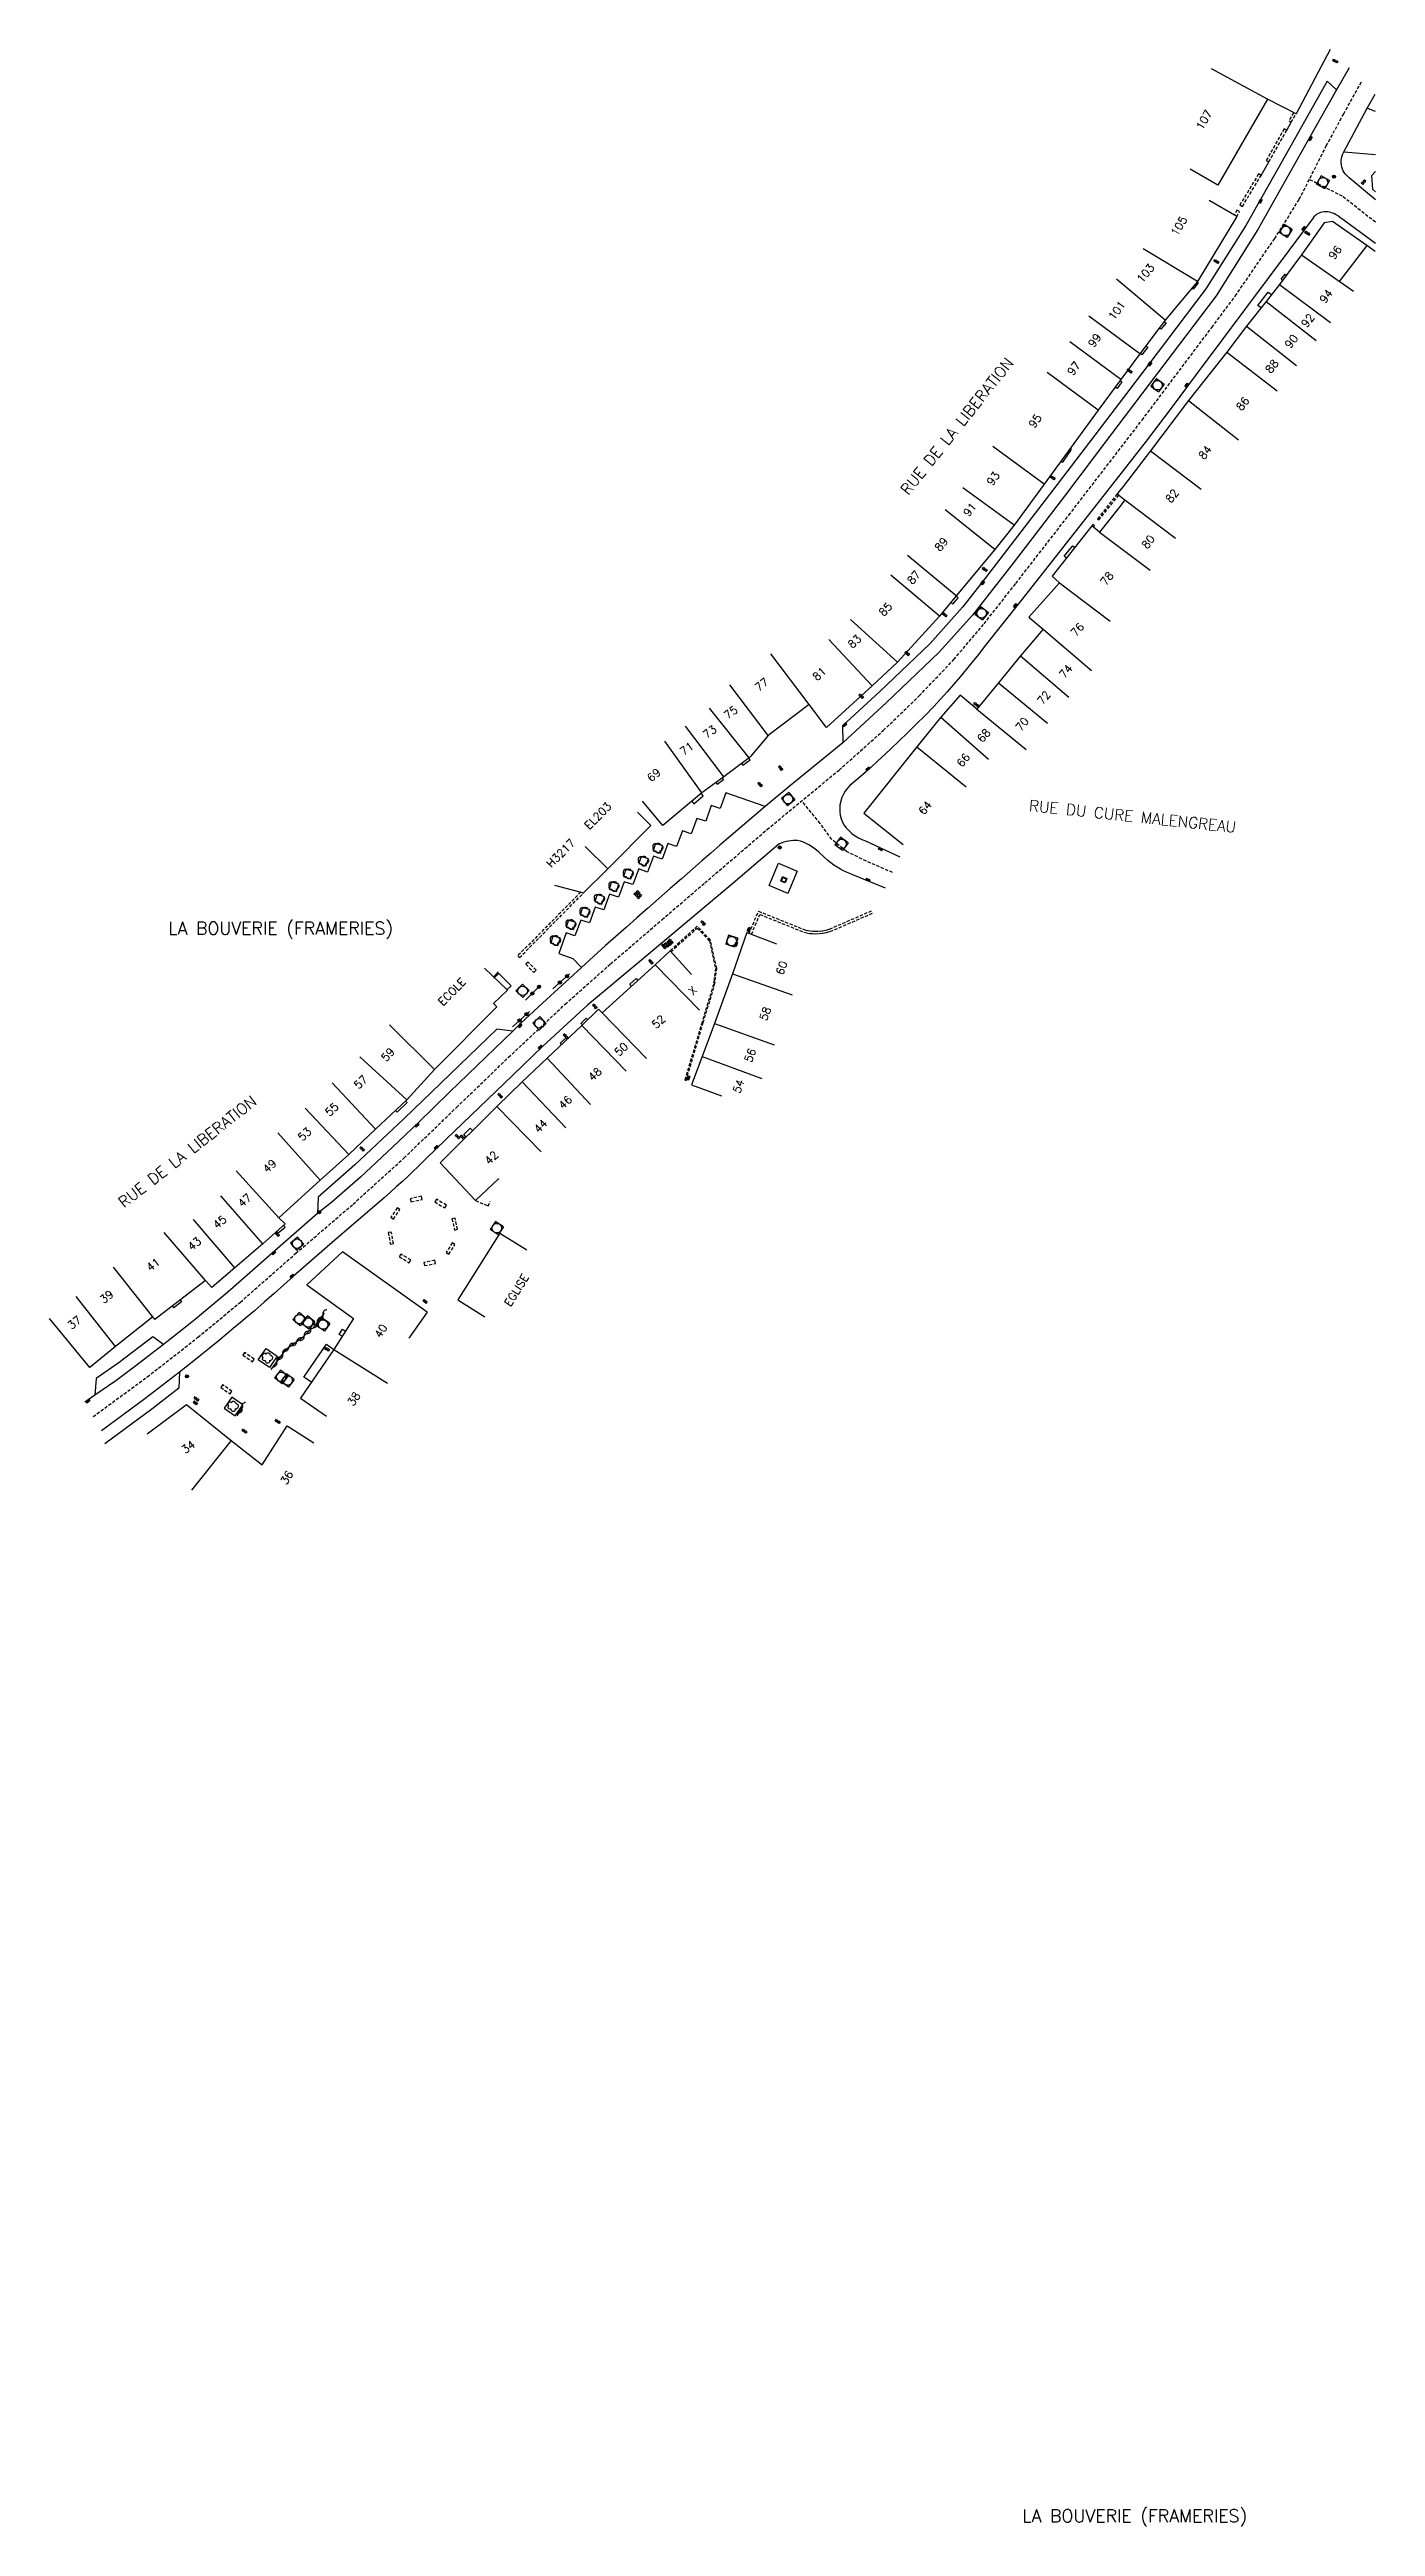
# Model space of a CAD drawing. Header units: millimetres. Extents: x 114515 to 115000, y 121511 to 121901.
# Drawn here: x 114791.2 to 115000, y 121511.2 to 121901.3 of the extents above; entities that cross this region are included whole.
import ezdxf
from ezdxf.enums import TextEntityAlignment as Align

# ---------------------------------------------------------------- set-up
doc = ezdxf.new("R2010")
doc.units = ezdxf.units.MM
doc.linetypes.add('DASHED', pattern=[0.75, 0.5, -0.25])
doc.layers.get('0').update_dxf_attribs({"linetype": 'CONTINUOUS'})
for name, color, linetype in [('W0001', 6, 'DASHED'), ('W0006', 2, 'CONTINUOUS'), ('W0008', 7, 'CONTINUOUS'), ('W0014', 7, 'CONTINUOUS'), ('W0100', 7, 'CONTINUOUS'), ('W0105', 7, 'CONTINUOUS'), ('W0112', 1, 'DASHED'), ('W0131', 7, 'CONTINUOUS'), ('W0150', 7, 'CONTINUOUS'), ('W0300', 7, 'CONTINUOUS'), ('W0310', 3, 'CONTINUOUS'), ('W0322', 7, 'CONTINUOUS'), ('W0400', 7, 'CONTINUOUS'), ('W0420', 7, 'CONTINUOUS'), ('W0425', 7, 'CONTINUOUS'), ('W0439', 7, 'CONTINUOUS'), ('W0856', 7, 'CONTINUOUS'), ('W0980', 7, 'CONTINUOUS'), ('W0989', 7, 'CONTINUOUS'), ('W0991', 7, 'CONTINUOUS'), ('W1102', 7, 'CONTINUOUS')]:
    doc.layers.add(name, color=color, linetype=linetype)
doc.styles.get("Standard").update_dxf_attribs({"font": 'romans.shx', "width": 0.85})

# ---------------------------------------------------------------- blocks, each defined once
blk = doc.blocks.new('T425')
for p, q in [((-0.15, 0.6), (0.15, 0.6)), ((-0.15, 0.6), (-0.15, 0.3)), ((-0.15, 0.3), (0.15, 0.3)), ((-0.15, 0.15), (0.15, 0.15)), ((-0.15, -0.15), (-0.15, 0.15)), ((0, 0.45), (0.15, 0.45)), ((0.15, 0.45), (0.15, 0.3)), ((0.15, 0.15), (0.15, -0.15)), ((0.15, -0.15), (-0.15, -0.15))]:
    blk.add_line(p, q)
blk.add_ellipse((0, 0), major_axis=(-0.106, 0.106), ratio=1, start_param=3.926991, end_param=10.210176)
blk = doc.blocks.new('T400')
for p, q in [((-0.15, 0.3), (0.15, 0.3)), ((-0.15, -0.25), (-0.15, 0.3)), ((-0.15, 0.15), (0.15, 0.15)), ((-0.15, 0), (0.15, 0)), ((0.15, 0.3), (0.15, -0.25)), ((-0.15, -0.15), (0.15, -0.15)), ((-0.15, -0.25), (-0.15, -0.3)), ((-0.15, -0.3), (0.15, -0.3)), ((0.15, -0.3), (0.15, -0.25))]:
    blk.add_line(p, q)
blk = doc.blocks.new('T420')
for p, q in [((0.75, 0.75), (-0.75, 0.75)), ((-0.75, 0.75), (-0.75, -0.75)), ((0.75, 0.75), (0.75, -0.75)), ((0.75, -0.75), (-0.75, -0.75))]:
    blk.add_line(p, q)
blk.add_ellipse((0, 0), major_axis=(-0.53, 0.53), ratio=1, start_param=3.926991, end_param=10.210176)
blk = doc.blocks.new('T150')
for p, q in [((-0.375, 0.375), (0.375, 0.375)), ((-0.375, -0.375), (-0.375, 0.375)), ((-0.28125, 0.28125), (0.28125, 0.28125)), ((-0.28125, -0.28125), (-0.28125, 0.28125)), ((0.28125, 0.28125), (0.28125, -0.28125)), ((0.375, 0.375), (0.375, -0.375)), ((0.375, -0.375), (-0.375, -0.375)), ((0.28125, -0.28125), (-0.28125, -0.28125))]:
    blk.add_line(p, q)
blk = doc.blocks.new('T300')
for p, q in [((-0.8, 0.51), (-0.86, 0.34)), ((-0.86, 0.34), (-0.86, 0.17)), ((-0.86, 0.17), (-0.74, 0.06)), ((-0.69, 0.63), (-0.8, 0.51)), ((-0.8, -0.06), (-0.74, 0.06)), ((-0.74, 0.06), (-0.69, 0.11)), ((-0.57, 0.69), (-0.69, 0.63)), ((-0.46, 0.69), (-0.57, 0.69)), ((-0.29, 0.63), (-0.46, 0.69)), ((-0.29, 0.63), (-0.17, 0.74)), ((-0.23, 0.57), (-0.29, 0.63)), ((-0.17, 0.74), (-0.06, 0.8)), ((-0.06, 0.8), (0.06, 0.8)), ((0.06, 0.8), (0.23, 0.74)), ((0.23, 0.74), (0.34, 0.63)), ((0.34, 0.63), (0.4, 0.51)), ((0.46, 0.46), (0.34, 0.46)), ((0.4, 0.51), (0.4, 0.46)), ((0.57, 0.4), (0.46, 0.46)), ((0.57, 0.4), (0.69, 0.29)), ((0.69, 0.29), (0.74, 0.17)), ((0.74, 0.06), (0.69, -0.17)), ((0.74, 0.17), (0.74, 0.06)), ((-0.8, -0.17), (-0.8, -0.06)), ((-0.8, -0.23), (-0.8, -0.17)), ((-0.74, -0.34), (-0.8, -0.23)), ((-0.69, -0.4), (-0.74, -0.34)), ((-0.51, -0.46), (-0.69, -0.4)), ((-0.4, -0.46), (-0.51, -0.46)), ((-0.4, -0.46), (-0.34, -0.46)), ((-0.34, -0.46), (-0.34, -0.4)), ((-0.34, -0.51), (-0.34, -0.46)), ((-0.29, -0.63), (-0.34, -0.51)), ((-0.17, -0.74), (-0.29, -0.63)), ((-0.06, -0.8), (-0.17, -0.74)), ((0.06, -0.8), (-0.06, -0.8)), ((0.17, -0.74), (0.06, -0.8)), ((0.23, -0.69), (0.17, -0.74)), ((0.29, -0.46), (0.23, -0.46)), ((0.29, -0.63), (0.23, -0.69)), ((0.46, -0.4), (0.29, -0.46)), ((0.34, -0.51), (0.29, -0.63)), ((0.34, -0.51), (0.34, -0.46)), ((0.57, -0.34), (0.46, -0.4)), ((0.63, -0.29), (0.57, -0.34)), ((0.69, -0.17), (0.63, -0.29))]:
    blk.add_line(p, q)
blk = doc.blocks.new('T856')
for p, q in [((-0.125, 0), (0.125, 0)), ((0, 0.125), (0, -0.125))]:
    blk.add_line(p, q)
blk.add_ellipse((0, 0), major_axis=(-0.177, 0.177), ratio=1, start_param=3.9269908, end_param=10.2101761)
blk = doc.blocks.new('t310o')
at = {"color": 0, "linetype": 'Continuous'}
for centre, start, end in [((-0.5, 0.38), 216.8699, 323.1304), ((0.5, -0.37), 36.8699, 143.1303)]:
    blk.add_arc(centre, 0.625, start, end, dxfattribs=at)
blk = doc.blocks.new('t322o')
at = {"color": 0, "linetype": 'Continuous'}
for radius in [0.25, 0.15]:
    blk.add_circle((0, 0), radius, dxfattribs=at)

msp = doc.modelspace()

# ---------------------------------------------------------------- linework, layer by layer
at = {"layer": 'W0001'}
for points in [[(114798.05, 121686.03), (114806.59, 121692.29), (114814.56, 121698.51), (114821.23, 121704.05), (114829.98, 121711.74), (114838.98, 121719.48), (114847, 121726.75), (114855.28, 121734.72), (114863.48, 121742.62), (114872.39, 121750.99), (114879.54, 121757.33), (114887.64, 121764.3), (114894.38, 121770.08), (114900.7, 121775.5), (114904.19, 121778.5), (114915.52, 121787.85), (114922.49, 121794.09), (114928.14, 121799.54), (114933.6, 121805.27), (114938.36, 121810.89), (114943.36, 121817.26), (114951.71, 121828), (114963.25, 121842.98), (114974.23, 121857.57), (114977.92, 121862.51), (114984.13, 121871.58), (114988.01, 121877.76), (114992.26, 121886.17), (114995, 121891.21), (114997.87, 121896.4)], [(115000, 121874.14), (114994.8, 121878.23), (114989.58, 121880.87)], [(114923.96, 121771.71), (114919.82, 121773.52), (114916.69, 121775.01), (114914.36, 121776.94), (114912.56, 121779.46), (114909.64, 121783)]]:
    msp.add_lwpolyline(points, dxfattribs=at)
at = {"layer": 'W0006'}
for points in [[(114993.88, 121894.99), (114992.42, 121896.36), (114986.45, 121885.82), (114979.59, 121873.64), (114973.29, 121863.66), (114964.13, 121851.59), (114956.48, 121841.5), (114949.18, 121831.94), (114938.04, 121817.46), (114934.97, 121813.52), (114929.81, 121807.76), (114921.95, 121800.24), (114916.04, 121794.84), (114916.1, 121792.15)], [(115000, 121891.61), (114999.84, 121891.66), (114999.45, 121891.8), (114999.06, 121891.94), (114998.67, 121892.1)], [(114995.03, 121885.24), (115000, 121884.82)], [(114903.89, 121782.13), (114897.71, 121784.27), (114896.8, 121781.81), (114895.4, 121782.3), (114894.53, 121779.82), (114893.14, 121780.24), (114892.23, 121777.79), (114890.85, 121778.26), (114889.92, 121775.81), (114888.57, 121776.29), (114887.67, 121773.83), (114886.28, 121774.27), (114885.38, 121771.8), (114883.97, 121772.28), (114883.05, 121769.81), (114881.66, 121770.27), (114880.77, 121767.84), (114879.36, 121768.31), (114878.49, 121765.85), (114877.09, 121766.25), (114876.22, 121763.81), (114874.84, 121764.24), (114873.9, 121761.77), (114872.54, 121762.24), (114871.38, 121758.96), (114873.6, 121758.2), (114874.95, 121756.78)], [(114864.13, 121746.72), (114861.6, 121747.02), (114852.79, 121738.56), (114847, 121732.9), (114839.27, 121725.67), (114833.51, 121720.56), (114833.39, 121718.03)], [(114809.15, 121697.38), (114807.46, 121698.57), (114802.14, 121694.53), (114798.55, 121692), (114798.31, 121689.38)], [(114811.64, 121693.02), (114811.57, 121690.5), (114807.29, 121687.21), (114799.89, 121681.72)]]:
    msp.add_lwpolyline(points, dxfattribs=at)
at = {"layer": 'W0008'}
for points in [[(114995.86, 121898.46), (114993.88, 121894.99), (114988.07, 121884.74), (114981.49, 121873), (114974.93, 121862.53), (114965.69, 121850.37), (114958.11, 121840.37), (114951.01, 121831.01), (114942.92, 121820.47), (114936.54, 121812.25), (114931.31, 121806.45), (114923, 121798.52), (114916.1, 121792.15), (114907.91, 121785.46), (114903.89, 121782.13), (114898.16, 121777.23), (114896.74, 121776.01), (114895.32, 121774.77), (114893.9, 121773.54), (114892.49, 121772.31), (114890.7, 121770.74), (114888.92, 121769.18), (114887.14, 121767.62), (114885.37, 121766.05), (114883.7, 121764.59), (114882.04, 121763.13), (114880.38, 121761.66), (114878.72, 121760.2), (114874.95, 121756.78), (114869.44, 121751.7), (114865.43, 121747.98), (114864.13, 121746.72), (114854.24, 121737.17), (114849.23, 121732.31), (114845.17, 121728.46), (114840.14, 121723.73), (114835.62, 121719.79), (114833.39, 121718.03), (114826.67, 121712.14), (114819.24, 121705.61), (114817.67, 121704.3), (114813.85, 121701.12), (114810.61, 121698.52), (114809.15, 121697.38), (114804.76, 121694.02), (114801.6, 121691.67), (114798.31, 121689.38), (114796.74, 121688.29)], [(115000, 121877.65), (114995.88, 121881.14), (114995.65, 121881.32), (114995.44, 121881.53), (114995.25, 121881.75), (114995.09, 121881.98), (114994.94, 121882.24), (114994.82, 121882.5), (114994.7, 121882.84), (114994.63, 121883.18), (114994.59, 121883.54), (114994.6, 121883.89), (114994.65, 121884.25), (114994.74, 121884.59), (114994.87, 121884.92), (114995.03, 121885.24), (114998.67, 121892.1), (114999.94, 121894.33)], [(115000, 121870.8), (114994.29, 121874.99), (114994.02, 121875.2), (114993.73, 121875.37), (114993.42, 121875.51), (114993.1, 121875.63), (114992.81, 121875.71), (114992.52, 121875.76), (114992.22, 121875.78), (114991.92, 121875.77), (114991.62, 121875.73), (114991.33, 121875.66), (114991.05, 121875.54), (114990.78, 121875.39), (114990.54, 121875.2), (114990.31, 121874.99), (114990.12, 121874.75), (114989.95, 121874.49), (114975.95, 121855.77), (114971.74, 121850.16), (114968, 121845.07), (114963.9, 121839.67), (114955.73, 121829.25), (114944.14, 121814.52), (114938.39, 121807.26), (114937.46, 121806.06), (114936.51, 121804.87), (114935.55, 121803.68), (114934.57, 121802.52), (114933.56, 121801.33), (114932.53, 121800.17), (114931.49, 121799.01), (114930.43, 121797.87), (114929.07, 121796.47), (114927.69, 121795.08), (114926.29, 121793.71), (114924.88, 121792.36), (114923.8, 121791.33), (114922.72, 121790.31), (114921.63, 121789.29), (114920.54, 121788.28), (114918.82, 121786.74), (114917.24, 121785.43), (114916.84, 121785.01), (114916.49, 121784.55), (114916.2, 121784.05), (114915.96, 121783.52), (114915.79, 121782.97), (114915.67, 121782.4), (114915.62, 121781.84), (114915.63, 121781.29), (114915.71, 121780.73), (114915.85, 121780.19), (114916.06, 121779.67), (114916.32, 121779.17), (114916.59, 121778.81), (114916.88, 121778.48), (114917.21, 121778.17), (114917.55, 121777.88), (114918.04, 121777.52), (114918.56, 121777.19), (114919.11, 121776.92), (114919.68, 121776.69), (114925.07, 121774.18)], [(114922.85, 121769.24), (114917.71, 121771.36), (114917.21, 121771.55), (114916.72, 121771.76), (114916.23, 121771.99), (114915.76, 121772.24), (114915.23, 121772.55), (114914.72, 121772.88), (114914.22, 121773.23), (114913.74, 121773.61), (114912.32, 121774.9), (114911.96, 121775.23), (114911.57, 121775.53), (114911.17, 121775.81), (114910.75, 121776.06), (114910.34, 121776.3), (114909.9, 121776.5), (114909.45, 121776.65), (114908.99, 121776.76), (114908.63, 121776.78), (114908.28, 121776.77), (114907.93, 121776.73), (114907.58, 121776.67), (114907.19, 121776.59), (114906.81, 121776.48), (114906.43, 121776.35), (114906.06, 121776.2), (114898.87, 121770.02), (114891.98, 121764.28), (114884.16, 121757.7), (114875.93, 121750.83), (114868.87, 121744.36), (114864.13, 121739.79), (114853.59, 121729.65), (114850.46, 121726.63), (114849.79, 121725.97), (114849.12, 121725.32), (114848.44, 121724.67), (114847.76, 121724.02), (114846.8, 121723.12), (114845.84, 121722.24), (114844.86, 121721.35), (114843.88, 121720.48), (114836.11, 121713.81), (114829.61, 121708.14), (114828.08, 121706.76), (114826.55, 121705.39), (114825, 121704.03), (114823.44, 121702.68), (114822.33, 121701.75), (114821.23, 121700.82), (114820.12, 121699.89), (114819, 121698.97), (114817.67, 121697.87), (114816.34, 121696.77), (114815.01, 121695.68), (114813.67, 121694.59), (114811.64, 121693.02), (114806.18, 121688.83), (114799.35, 121683.76)]]:
    msp.add_lwpolyline(points, dxfattribs=at)
at = {"layer": 'W0014'}
for points in [[(114886.62, 121776.28), (114886.26, 121775.16), (114887.38, 121774.78), (114887.78, 121775.91)], [(114881.96, 121772.24), (114881.6, 121771.11), (114882.73, 121770.74), (114883.12, 121771.87)], [(114884.34, 121774.24), (114883.98, 121773.12), (114885.11, 121772.75), (114885.5, 121773.88)], [(114877.41, 121768.25), (114877.05, 121767.13), (114878.18, 121766.75), (114878.57, 121767.88)], [(114879.7, 121770.24), (114879.34, 121769.12), (114880.47, 121768.74), (114880.86, 121769.87)], [(114872.91, 121764.24), (114872.55, 121763.12), (114873.68, 121762.74), (114874.07, 121763.87)], [(114875.13, 121766.19), (114874.77, 121765.07), (114875.89, 121764.7), (114876.29, 121765.83)], [(114870.47, 121761.73), (114870.11, 121760.61), (114871.24, 121760.23), (114871.63, 121761.36)], [(114825.8, 121693.77), (114824.05, 121694.99), (114825.28, 121696.73), (114827.02, 121695.52)], [(114821.62, 121687.86), (114819.89, 121689.06), (114818.66, 121687.34), (114820.42, 121686.12)]]:
    msp.add_lwpolyline(points, close=True, dxfattribs=at)
at = {"layer": 'W0100'}
for points in [[(114992.86, 121901.34), (114987.5, 121891.2), (114982.98, 121893.54), (114975.15, 121879.98)], [(114975.15, 121879.98), (114970.82, 121882.48)], [(115000, 121882.14), (114999.38, 121881.47), (114999.54, 121879.33), (115000, 121878.95)], [(114978.15, 121875.04), (114973.82, 121877.54)], [(114978.15, 121875.04), (114971.96, 121864.8), (114966.87, 121858.74), (114962.9, 121853.39), (114959.92, 121849.37), (114956.31, 121844.52), (114947.82, 121832.9), (114943.12, 121826.44), (114940.06, 121822.6), (114933.99, 121815.28), (114931.32, 121812.12), (114924.73, 121804.84), (114920.76, 121801.12), (114913.53, 121794.54), (114910.79, 121798.17), (114904.34, 121793.3), (114901.59, 121789.97), (114901.37, 121789.79), (114897.36, 121786.78), (114893.91, 121784.29), (114887.79, 121779.15)], [(114999.93, 121869.53), (114998.62, 121870.5), (114993.26, 121874.28), (114991.91, 121874.06), (114988.36, 121869.01), (114984.87, 121864.32), (114982.79, 121861.68), (114979.71, 121857.76), (114976.58, 121853.7), (114970.58, 121846.07), (114964.59, 121838.13), (114960.25, 121832.51), (114959.33, 121831.34), (114960.55, 121830.42), (114959.8, 121829.44), (114956.56, 121825.35), (114955.35, 121826.3), (114949.1, 121818.39), (114950.25, 121817.35), (114945.42, 121811.95), (114947.69, 121810.04), (114944.11, 121805.84), (114940.61, 121801.58), (114937.23, 121797.43), (114934.57, 121799.64), (114931.54, 121796.17), (114927.75, 121791.49), (114919.45, 121781.05), (114925.64, 121776.15)], [(114887.79, 121779.15), (114884.58, 121782.98)], [(114901, 121762.25), (114898.72, 121755.74), (114895.92, 121747.96), (114893.98, 121742.74), (114892.31, 121738.29)], [(114901, 121762.25), (114905.68, 121760.49)], [(114888.9, 121759.36), (114886.55, 121757.18), (114878.21, 121749.62), (114877.66, 121750.2), (114875.01, 121747.62), (114869.54, 121742.47), (114865.62, 121738.74), (114861.63, 121734.85), (114852.68, 121726), (114858.28, 121720.07)], [(114863.32, 121753.21), (114859.68, 121756.64)], [(114888.9, 121759.36), (114892.29, 121755.68)], [(114863.32, 121753.21), (114861.09, 121751.1), (114861.61, 121750.56), (114851.82, 121740.7), (114847.44, 121735.92), (114842.54, 121731.29), (114838.3, 121727.32), (114833.81, 121723.28), (114827.3, 121717.35), (114828.31, 121716.36), (114824.75, 121713.24), (114820.38, 121709.47), (114816.73, 121706.36), (114815.76, 121707.46), (114807.75, 121701.33), (114807.44, 121701.72), (114801.57, 121697.09), (114797.53, 121693.77)], [(114892.31, 121738.29), (114897, 121736.54)], [(114858.28, 121720.07), (114861.92, 121723.51)], [(114862.12, 121714.94), (114855.48, 121704.4)], [(114862.12, 121714.94), (114866.35, 121712.28)], [(114850.68, 121702.47), (114837.33, 121711.98), (114831.7, 121706.79), (114839.03, 121701.47), (114835.96, 121696.61), (114830.69, 121688.91)], [(114850.68, 121702.47), (114847.79, 121698.4)], [(114855.48, 121704.4), (114859.72, 121701.74)], [(114806.56, 121683.33), (114812.73, 121687.91), (114819.79, 121682.28), (114824.69, 121678.4), (114828.59, 121684.58)], [(114830.69, 121688.91), (114834.82, 121686.09)], [(114828.59, 121684.58), (114832.82, 121681.91)]]:
    msp.add_lwpolyline(points, dxfattribs=at)
at = {"layer": 'W0105'}
for points in [[(114986.02, 121888.63), (114986.74, 121889.88)], [(114981.99, 121881.51), (114983.2, 121883.65)], [(114985.37, 121864.99), (114985.15, 121865.16), (114985.8, 121865.94), (114985.97, 121865.8)], [(114971.94, 121864.77), (114972.09, 121864.6), (114971.3, 121863.62), (114971.12, 121863.8)], [(114981.99, 121860.65), (114981.49, 121861.02), (114983.11, 121863.11), (114983.62, 121862.74)], [(114966.71, 121858.52), (114967.02, 121858.3), (114966.21, 121857.28), (114965.92, 121857.46)], [(114963.86, 121854.69), (114964.14, 121854.46), (114963.22, 121853.26), (114962.96, 121853.48)], [(114959.8, 121849.21), (114960.06, 121849), (114959.3, 121847.96), (114959.03, 121848.18)], [(114950.46, 121836.52), (114950.67, 121836.37), (114950.86, 121836.5), (114952.05, 121838.17), (114952.11, 121838.38), (114951.92, 121838.51)], [(114951.35, 121821.24), (114950.99, 121821.53), (114952.34, 121823.16), (114952.66, 121822.9)], [(114933.14, 121814.28), (114933.46, 121813.98), (114934.29, 121814.99), (114933.99, 121815.28)], [(114900.16, 121788.88), (114900.38, 121788.61), (114901.54, 121789.46), (114901.31, 121789.75)], [(114892.32, 121782.96), (114892.65, 121782.55), (114894.13, 121783.81), (114893.8, 121784.2)], [(114896.14, 121785.9), (114896.31, 121785.64), (114897.34, 121786.39), (114897.16, 121786.64)], [(114861.26, 121755.16), (114861.93, 121755.83), (114863.87, 121753.88), (114863.26, 121753.27)], [(114882.85, 121753.83), (114882.59, 121754.12), (114883.57, 121755.01), (114883.84, 121754.73)], [(114875.11, 121747.71), (114874.87, 121747.94), (114875.72, 121748.79), (114875.95, 121748.53)], [(114871.83, 121744.62), (114871.63, 121744.88), (114872.56, 121745.7), (114872.74, 121745.48)], [(114845.66, 121734.24), (114845.92, 121733.96), (114847.49, 121735.49), (114847.26, 121735.74)], [(114856.78, 121730.05), (114856.41, 121730.46), (114857.42, 121731.43), (114857.8, 121731.06)], [(114826.98, 121715.19), (114827.19, 121714.98), (114828.27, 121715.86), (114828.04, 121716.12)], [(114811.76, 121704.39), (114811.99, 121704.08), (114810.75, 121703.15), (114810.53, 121703.46)], [(114832.42, 121691.44), (114831.22, 121692.24), (114834.78, 121697.41), (114835.94, 121696.59)], [(114837.27, 121698.69), (114836.81, 121698.98), (114837.3, 121699.77), (114837.79, 121699.5)]]:
    msp.add_lwpolyline(points, dxfattribs=at)
at = {"layer": 'W0112'}
for points in [[(114983.2, 121883.65), (114986.02, 121888.63), (114985.62, 121888.86), (114982.8, 121883.88)], [(114979.05, 121876.64), (114981.99, 121881.51), (114981.59, 121881.74), (114978.65, 121876.88)], [(114959.33, 121831.34), (114956.23, 121827.44), (114956.46, 121827.25), (114959.57, 121831.16)], [(114867.81, 121756.34), (114866.57, 121757.61), (114866.21, 121757.26), (114867.46, 121755.99)], [(114845.93, 121718.92), (114844.93, 121717.41), (114845.35, 121717.14), (114846.35, 121718.65)], [(114849.76, 121720.72), (114848, 121720.34), (114848.11, 121719.86), (114849.87, 121720.23)], [(114853.68, 121719.31), (114852.12, 121720.26), (114851.86, 121719.84), (114853.42, 121718.88)], [(114855.44, 121715.52), (114855.05, 121717.28), (114854.56, 121717.17), (114854.96, 121715.41)], [(114844.52, 121715), (114844.86, 121713.19), (114845.35, 121713.29), (114845.01, 121715.09)], [(114854.06, 121711.59), (114855.03, 121713.12), (114854.6, 121713.39), (114853.64, 121711.86)], [(114846.27, 121711.19), (114847.83, 121710.26), (114848.08, 121710.69), (114846.53, 121711.61)], [(114850.22, 121709.8), (114851.98, 121710.16), (114851.88, 121710.65), (114850.12, 121710.29)], [(114821.62, 121695.7), (114823.13, 121694.67), (114823.41, 121695.09), (114821.9, 121696.12)], [(114819.9, 121690.03), (114818.43, 121691.04), (114818.14, 121690.63), (114819.62, 121689.62)]]:
    msp.add_lwpolyline(points, close=True, dxfattribs=at)
for points in [[(114987.11, 121891.4), (114986.35, 121890.11), (114986.74, 121889.88)], [(114986.74, 121889.88), (114987.5, 121891.2)], [(114978.15, 121875.04), (114978.6, 121875.85), (114978.19, 121876.06), (114977.77, 121875.26)], [(114955.5, 121826.51), (114955.35, 121826.3)], [(114955.58, 121826.12), (114955.74, 121826.32), (114955.5, 121826.51)], [(114874.85, 121768.64), (114864.91, 121758.59), (114865.19, 121758.31)], [(114865.19, 121758.31), (114875.3, 121768.52)], [(114901.35, 121762.12), (114902.83, 121765.63), (114910.11, 121762.7), (114910.53, 121762.61), (114910.95, 121762.54), (114911.38, 121762.49), (114911.81, 121762.48), (114912.37, 121762.5), (114912.92, 121762.56), (114913.47, 121762.66), (114914.01, 121762.81), (114920.63, 121765.68)], [(114901.73, 121761.98), (114903.05, 121765.11), (114909.99, 121762.32), (114910.45, 121762.21), (114910.9, 121762.14), (114911.35, 121762.09), (114911.81, 121762.08), (114912.4, 121762.1), (114912.98, 121762.16), (114913.56, 121762.27), (114914.14, 121762.43), (114920.79, 121765.31)], [(114891.43, 121738.98), (114894.13, 121748.1), (114895.93, 121754.03), (114896.03, 121754.75), (114896.25, 121756.61), (114895.28, 121761.06), (114893.2, 121763.26), (114888.9, 121759.36)], [(114889.02, 121759.23), (114893.19, 121762.98), (114895.1, 121760.96), (114896.05, 121756.6), (114895.83, 121754.78), (114895.74, 121754.07), (114893.94, 121748.16), (114891.24, 121739.03), (114891.43, 121738.98)], [(114858.28, 121720.07), (114860.27, 121719.18), (114860.6, 121719.91)]]:
    msp.add_lwpolyline(points, dxfattribs=at)
at = {"layer": 'W0131'}
msp.add_lwpolyline([(114904.51, 121769.68), (114906, 121773.17), (114908.94, 121771.93), (114907.45, 121768.42)], close=True, dxfattribs=at)
at = {"layer": 'W0310'}
for points in [[(114826.09, 121693.45), (114828.52, 121696.68), (114831.09, 121698.52), (114832.39, 121699.87), (114832.76, 121700), (114834.46, 121702.3)], [(114821.64, 121687.65), (114820.68, 121686.15)]]:
    msp.add_lwpolyline(points, dxfattribs=at)
at = {"layer": 'W0322'}
for points in [[(114861.86, 121756.06), (114861.13, 121755.27)], [(114866.15, 121751.6), (114868.52, 121753.97)], [(114870.44, 121753.39), (114873.09, 121755.74)], [(114864.07, 121747.4), (114866.77, 121749.82)]]:
    msp.add_lwpolyline(points, dxfattribs=at)
at = {"layer": 'W0439'}
for points in [[(114870.71, 121769.75), (114875.3, 121768.52), (114879.09, 121772.29), (114885.9, 121779.12), (114883.78, 121781.24)], [(114879.09, 121772.29), (114875.55, 121775.83)]]:
    msp.add_lwpolyline(points, dxfattribs=at)
at = {"layer": 'W1102'}
for points in [[(114982.98, 121893.54), (114974.18, 121898.3)], [(114971.96, 121864.8), (114963.4, 121869.97)], [(114998.62, 121870.5), (114994.31, 121864.83)], [(114966.87, 121858.74), (114959.22, 121865.18)], [(114988.36, 121869.01), (114996.54, 121863.26)], [(114982.79, 121861.68), (114990.65, 121855.49)], [(114984.87, 121864.32), (114992.9, 121858.36)], [(114962.9, 121853.39), (114954.87, 121859.36)], [(114979.71, 121857.76), (114987.57, 121851.58)], [(114959.92, 121849.37), (114951.88, 121855.31)], [(114976.58, 121853.7), (114984.5, 121847.59)], [(114956.31, 121844.52), (114948.29, 121850.48)], [(114970.58, 121846.07), (114978.44, 121839.89)], [(114947.82, 121832.9), (114939.74, 121838.8)], [(114964.59, 121838.13), (114972.57, 121832.11)], [(114943.12, 121826.44), (114935.03, 121832.32)], [(114960.55, 121830.42), (114968.52, 121824.39)], [(114940.06, 121822.6), (114932.24, 121828.85)], [(114956.56, 121825.35), (114964.54, 121819.32)], [(114931.32, 121812.12), (114923.67, 121818.56)], [(114933.99, 121815.28), (114926.29, 121821.66)], [(114950.25, 121817.35), (114958.23, 121811.32)], [(114924.73, 121804.84), (114917.32, 121811.55)], [(114920.76, 121801.12), (114913.93, 121808.43)], [(114947.69, 121810.04), (114955.3, 121803.56)], [(114910.79, 121798.17), (114904.76, 121806.15)], [(114944.11, 121805.84), (114951.73, 121799.36)], [(114904.34, 121793.3), (114898.31, 121801.27)], [(114940.61, 121801.58), (114948.34, 121795.23)], [(114901.37, 121789.79), (114895.11, 121797.59)], [(114931.54, 121796.17), (114939.06, 121789.59)], [(114937.23, 121797.43), (114944.99, 121791.12)], [(114893.91, 121784.29), (114888.06, 121792.41)], [(114897.36, 121786.78), (114891.35, 121794.77)], [(114927.75, 121791.49), (114935.53, 121785.2)], [(114886.55, 121757.18), (114893.52, 121750.02)], [(114898.72, 121755.74), (114908.16, 121752.45)], [(114878.21, 121749.62), (114885.18, 121742.45)], [(114851.82, 121740.7), (114844.73, 121747.75)], [(114875.01, 121747.62), (114881.99, 121740.45)], [(114895.92, 121747.96), (114905.32, 121744.57)], [(114847.44, 121735.92), (114840.07, 121742.67)], [(114869.54, 121742.47), (114876.4, 121735.19)], [(114893.98, 121742.74), (114903.36, 121739.27)], [(114842.54, 121731.29), (114835.68, 121738.57)], [(114865.62, 121738.74), (114872.5, 121731.49)], [(114838.3, 121727.32), (114831.46, 121734.61)], [(114861.63, 121734.85), (114868.62, 121727.7)], [(114833.81, 121723.28), (114827.12, 121730.71)], [(114827.3, 121717.35), (114820.57, 121724.75)], [(114820.38, 121709.47), (114813.85, 121717.05)], [(114824.75, 121713.24), (114818.16, 121720.77)], [(114815.76, 121707.46), (114809.23, 121715.03)], [(114807.44, 121701.72), (114801.24, 121709.57)], [(114797.53, 121693.77), (114791.18, 121701.49)], [(114801.57, 121697.09), (114795.38, 121704.94)], [(114835.96, 121696.61), (114844.42, 121691.27)], [(114819.79, 121682.28), (114813.56, 121674.46)]]:
    msp.add_lwpolyline(points, dxfattribs=at)

# ---------------------------------------------------------------- block references
at = {"layer": 'W0150', "rotation": 337.7281148461672}
msp.add_blockref('T150', (114906.83, 121770.58), dxfattribs=at)
at = {"layer": 'W0300'}
for p in [(114887.04, 121775.56), (114882.38, 121771.51), (114884.76, 121773.52), (114877.83, 121767.53), (114880.12, 121769.52), (114873.33, 121763.52), (114875.55, 121765.47), (114870.89, 121761), (114825.54, 121695.25), (114820.13, 121687.63)]:
    msp.add_blockref('T300', p, dxfattribs=at)
at = {"layer": 'W0310'}
for p, rotation in [((114833.37, 121700.83), 53.5814947127878), ((114834.26, 121702.04), 53.5814947127878), ((114828.89, 121696.95), 35.682853707562), ((114830.11, 121697.82), 35.682853707562), ((114831.29, 121698.74), 45.93697130421216), ((114832.34, 121699.81), 45.93697130421216), ((114826.99, 121694.65), 53.04774125581739), ((114827.89, 121695.85), 53.04774125581739), ((114821.49, 121687.41), 237.4009258995466)]:
    msp.add_blockref('t310o', p, dxfattribs=dict(at, rotation=rotation))
at = {"layer": 'W0322'}
for p, rotation in [((114867.21, 121752.66), 45.07791119302822), ((114868.27, 121753.72), 45.07791119302822), ((114871.56, 121754.39), 41.50973078256906), ((114872.68, 121755.38), 41.50973078256906), ((114865.19, 121748.4), 41.87105662572397), ((114866.31, 121749.4), 41.87105662572397)]:
    msp.add_blockref('t322o', p, dxfattribs=dict(at, rotation=rotation))
at = {"layer": 'W0400'}
for p, rotation in [((114989.74, 121887.35), 330.0871331338333), ((114981.89, 121877.46), 330.8392452105332), ((114988.73, 121873.13), 143.3336414146075), ((114964.47, 121851.85), 323.5418108156537), ((114970.29, 121848.49), 323.0898446241339), ((114938.14, 121817.37), 322.5270874056774), ((114943.31, 121813.75), 321.4746010612446), ((114916.43, 121794.98), 311.9444727552681), ((114920.06, 121788.04), 132.5506731079142), ((114922.05, 121775.41), 64.89837494462073), ((114920.06, 121770.56), 247.1007447330127), ((114899.31, 121760.43), 343.9675648191131), ((114901.31, 121762.78), 337.0648374697542), ((114865.26, 121747.61), 314.8311383354401), ((114868.48, 121744.23), 313.7826649728863), ((114891.8, 121739.38), 344.1882466123943), ((114849.05, 121731.93), 313.3798346707154), ((114852.06, 121728.38), 314.0669807132832), ((114826.46, 121711.79), 311.5626354740907), ((114829.38, 121708.13), 312.821777664515), ((114850.33, 121704.16), 53.20181177400087), ((114797.22, 121688.47), 305.3240371652282), ((114814.13, 121688.18), 233.6586694255863)]:
    msp.add_blockref('T400', p, dxfattribs=dict(at, rotation=rotation))
at = {"layer": 'W0420'}
for p, rotation in [((114991.74, 121880.43), 330.2473163748992), ((114985.85, 121872.77), 328.4793689745452), ((114965.68, 121848.47), 52.785), ((114937.98, 121812.55), 52.18200000000005), ((114907.49, 121783.27), 39.6450000000001), ((114915.9, 121776.23), 322.5423094274145), ((114898.62, 121760.91), 342.2308850723635), ((114865.68, 121753.09), 316.5910505282237), ((114868.34, 121747.96), 42.86700000000001), ((114830.18, 121713.25), 41.27400000000005), ((114861.64, 121715.7), 326.8215045862883), ((114830.55, 121701.38), 319.3053171374505), ((114831.89, 121700.85), 320.8404153647102), ((114834.27, 121700.51), 325.4263020641858), ((114827.67, 121692.26), 322.1820635495149), ((114828.67, 121691.72), 323.6249506703539)]:
    msp.add_blockref('T420', p, dxfattribs=dict(at, rotation=rotation))
at = {"layer": 'W0425'}
for p, rotation in [((114993.86, 121899.43), 60.34567042338143), ((114997.98, 121880.29), 319.698), ((114989.08, 121872.52), 234.4121895323928), ((114975.14, 121867.85), 57.92298158294387), ((114961.45, 121850.58), 52.785), ((114949.34, 121833.78), 52.83900000000003), ((114938.63, 121819.35), 52.18200000000005), ((114932.31, 121812.19), 47.95199999999999), ((114926.43, 121806.04), 43.70399999999998), ((114919.16, 121799.32), 42.68700000000003), ((114937.3, 121798.05), 50.96988459411296), ((114906.46, 121788.02), 39.24000000000007), ((114903.22, 121785.41), 39.6450000000001), ((114883.44, 121768.35), 313.915402102308), ((114883.64, 121768.14), 314), ((114883.93, 121767.8), 314), ((114894.25, 121763.61), 39.81600000000002), ((114888.08, 121759.92), 40.08600000000003), ((114888.49, 121760.15), 40.08600000000003), ((114888.89, 121760.41), 40.08600000000003), ((114889.17, 121760.71), 40.08600000000003), ((114886.04, 121757.49), 40.08600000000003), ((114877.2, 121750.47), 39.86100000000013), ((114872.61, 121745.8), 42.46199999999999), ((114862.32, 121736.41), 43.902), ((114855.6, 121729.98), 43.902), ((114856.39, 121729.86), 43.902), ((114840.56, 121728.04), 43.23600000000003), ((114827.2, 121714.6), 41.27400000000008), ((114835.05, 121696.54), 54.23214620502574), ((114814.49, 121688.68), 50.24409112768681), ((114822.06, 121683.62), 52.8684759614266), ((114827.3, 121685.12), 52.51402000437129)]:
    msp.add_blockref('T425', p, dxfattribs=dict(at, rotation=rotation))
at = {"layer": 'W0856'}
for p in [(114993.46, 121881.32), (114906.16, 121775.66), (114833.64, 121718.23), (114812.82, 121692.36)]:
    msp.add_blockref('T856', p, dxfattribs=at)

# ---------------------------------------------------------------- texts
at = {"layer": 'W0980'}
for p in [(114827.57, 121762.79), (114962.08, 121512.74)]:
    msp.add_text('LA BOUVERIE (FRAMERIES)', height=2, dxfattribs=at).set_placement(p, align=Align.MIDDLE)
at = {"layer": 'W0989'}
for s, rotation, p in [('RUE DE LA LIBERATION', 51.4074, (114925.74, 121831.56)), ('RUE DU CURE MALENGREAU', 353.9556, (114945.46, 121782.3)), ('RUE DE LA LIBERATION', 38.1531, (114802.37, 121719.49))]:
    msp.add_text(s, height=1.75, rotation=rotation, dxfattribs=at).set_placement(p, align=Align.MIDDLE_LEFT)
at = {"layer": 'W0991'}
for s, rotation, p in [('107', 60.0141, (114973, 121890.26)), ('105', 58.8681, (114969.07, 121873.54)), ('96', 53, (114993.65, 121869.38)), ('103', 49.9393, (114963.8, 121866.12)), ('101', 53.3741, (114959.27, 121860.25)), ('94', 53.3686, (114992.23, 121862.49)), ('92', 51.8052, (114989.33, 121858.67)), ('99', 53.5375, (114955.78, 121855.54)), ('90', 51.8498, (114986.76, 121855.39)), ('97', 53.3665, (114952.5, 121851.12)), ('88', 52.3426, (114983.69, 121851.45)), ('86', 51.8236, (114979.09, 121845.56)), ('95', 53.8219, (114946.41, 121842.84)), ('84', 52.9301, (114973.17, 121837.88)), ('93', 53.9881, (114939.81, 121833.78)), ('82', 52.3384, (114967.96, 121831.05)), ('91', 51.3852, (114936.12, 121828.89)), ('89', 50.3366, (114931.63, 121823.41)), ('80', 52.6466, (114964.21, 121823.8)), ('87', 49.8894, (114927.3, 121818.21)), ('78', 51.6654, (114957.72, 121818.01)), ('85', 47.8506, (114922.84, 121813.18)), ('76', 48.2167, (114953.06, 121809.98)), ('83', 43.0638, (114917.97, 121808.1)), ('81', 42.3072, (114912.43, 121803.01)), ('74', 49.6021, (114951.23, 121803.4)), ('77', 37.1071, (114903.34, 121801.32)), ('72', 50.5625, (114947.77, 121799.26)), ('75', 37, (114898.46, 121796.93)), ('70', 50.8511, (114944.35, 121795.09)), ('71', 35.7665, (114891.54, 121791.22)), ('73', 36.9272, (114895.16, 121793.88)), ('68', 48.8383, (114938.32, 121793.3)), ('69', 40.0751, (114886.35, 121787.08)), ('66', 51.0814, (114935.09, 121789.43)), ('EL203', 45.0707, (114877.54, 121780.65)), ('64', 51.4982, (114929.08, 121781.91)), ('H3217', 44.8784, (114871.69, 121774.76)), ('60', 70.7435, (114906.47, 121756.69)), ('ECOLE', 45.197, (114854.55, 121752.95)), ('X', 42.7029, (114892.47, 121753.13)), ('52', 42.2033, (114887.08, 121748.22)), ('58', 70.1629, (114903.9, 121749.48)), ('50', 44.2221, (114881.22, 121743.89)), ('59', 47.5211, (114844.47, 121743.04)), ('48', 43.2814, (114877.08, 121739.95)), ('56', 69.687, (114901.52, 121742.92)), ('57', 43.2844, (114840.19, 121738.7)), ('46', 43.5053, (114872.4, 121735.53)), ('54', 69.4364, (114899.7, 121738.06)), ('55', 43.1728, (114835.63, 121734.41)), ('44', 44.331, (114868.52, 121731.79)), ('53', 41.9863, (114831.37, 121730.5)), ('49', 42.3083, (114825.84, 121725.49)), ('42', 44.6719, (114860.78, 121726.8)), ('47', 41.207, (114821.92, 121720.07)), ('45', 40.7775, (114817.99, 121716.66)), ('43', 40.4698, (114814.01, 121713.24)), ('41', 37.4018, (114807.5, 121709.95)), ('39', 38.2584, (114800.17, 121704.9)), ('EGLISE', 57.8058, (114864.73, 121705.94)), ('37', 39.4365, (114795.1, 121700.84)), ('40', 57.7411, (114843.35, 121699.5)), ('38', 55.6303, (114839.11, 121688.81)), ('34', 36.5239, (114813.02, 121681.24)), ('36', 57.7357, (114828.54, 121676.43))]:
    msp.add_text(s, height=1.25, rotation=rotation, dxfattribs=at).set_placement(p, align=Align.MIDDLE_CENTER)

doc.saveas('drawing.dxf')
